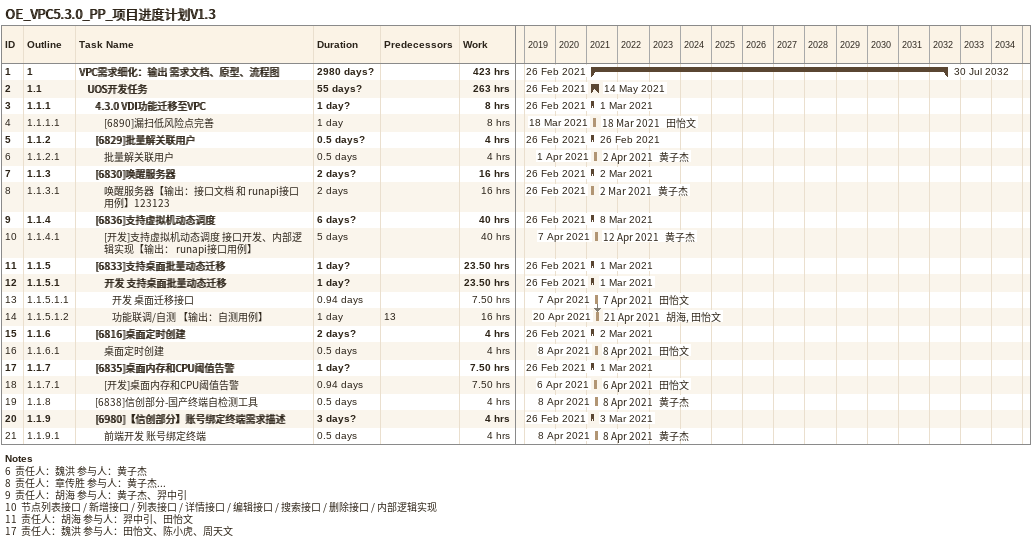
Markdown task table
OE_VPC5.3.0_PP_项目进度计划V1.3

| ID | WBS | Task | Duration | Start | Finish | Predecessors | Resources | Work (h) |
|---|---|---|---|---|---|---|---|---|
| 1 | 1 | **VPC需求细化：输出 需求文档、原型、流程图** | 2980d? | 2021-02-26 | 2032-07-30 |  |  | 423 |
| 2 | 1.1 | **UOS开发任务** | 55d? | 2021-02-26 | 2021-05-14 |  |  | 263 |
| 3 | 1.1.1 | **4.3.0 VDI功能迁移至VPC** | 1d? | 2021-02-26 | 2021-03-01 |  |  | 8 |
| 4 | 1.1.1.1 | [6890]漏扫低风险点完善 | 1d | 2021-03-18 | 2021-03-18 |  | 田怡文 | 8 |
| 5 | 1.1.2 | **[6829]批量解关联用户** | 0.5d? | 2021-02-26 | 2021-02-26 |  |  | 4 |
| 6 | 1.1.2.1 | 批量解关联用户 | 0.5d | 2021-04-01 | 2021-04-02 |  | 黄子杰 | 4 |
| 7 | 1.1.3 | **[6830]唤醒服务器** | 2d? | 2021-02-26 | 2021-03-02 |  |  | 16 |
| 8 | 1.1.3.1 | 唤醒服务器【输出：接口文档 和 runapi接口用例】123123 | 2d | 2021-02-26 | 2021-03-02 |  | 黄子杰 | 16 |
| 9 | 1.1.4 | **[6836]支持虚拟机动态调度** | 6d? | 2021-02-26 | 2021-03-08 |  |  | 40 |
| 10 | 1.1.4.1 | [开发]支持虚拟机动态调度 接口开发、内部逻辑实现【输出： runapi接口用例】 | 5d | 2021-04-07 | 2021-04-12 |  | 黄子杰 | 40 |
| 11 | 1.1.5 | **[6833]支持桌面批量动态迁移** | 1d? | 2021-02-26 | 2021-03-01 |  |  | 23.50 |
| 12 | 1.1.5.1 | **开发 支持桌面批量动态迁移** | 1d? | 2021-02-26 | 2021-03-01 |  |  | 23.50 |
| 13 | 1.1.5.1.1 | 开发 桌面迁移接口 | 0.94d | 2021-04-07 | 2021-04-07 |  | 田怡文 | 7.50 |
| 14 | 1.1.5.1.2 | 功能联调/自测 【输出：自测用例】 | 1d | 2021-04-20 | 2021-04-21 | 13 | 胡海, 田怡文 | 16 |
| 15 | 1.1.6 | **[6816]桌面定时创建** | 2d? | 2021-02-26 | 2021-03-02 |  |  | 4 |
| 16 | 1.1.6.1 | 桌面定时创建 | 0.5d | 2021-04-08 | 2021-04-08 |  | 田怡文 | 4 |
| 17 | 1.1.7 | **[6835]桌面内存和CPU阈值告警** | 1d? | 2021-02-26 | 2021-03-01 |  |  | 7.50 |
| 18 | 1.1.7.1 | [开发]桌面内存和CPU阈值告警 | 0.94d | 2021-04-06 | 2021-04-06 |  | 田怡文 | 7.50 |
| 19 | 1.1.8 | [6838]信创部分-国产终端自检测工具 | 0.5d | 2021-04-08 | 2021-04-08 |  | 黄子杰 | 4 |
| 20 | 1.1.9 | **[6980]【信创部分】账号绑定终端需求描述** | 3d? | 2021-02-26 | 2021-03-03 |  |  | 4 |
| 21 | 1.1.9.1 | 前端开发 账号绑定终端 | 0.5d | 2021-04-08 | 2021-04-08 |  | 黄子杰 | 4 |

Notes
- 6: 责任人：魏洪 参与人：黄子杰
- 8: 责任人：章传胜 参与人：黄子杰...
- 9: 责任人：胡海 参与人：黄子杰、羿中引
- 10: 节点列表接口 / 新增接口 / 列表接口 / 详情接口 / 编辑接口 / 搜索接口 / 删除接口 / 内部逻辑实现
- 11: 责任人：胡海 参与人：羿中引、田怡文
- 17: 责任人：魏洪 参与人：田怡文、陈小虎、周天文
